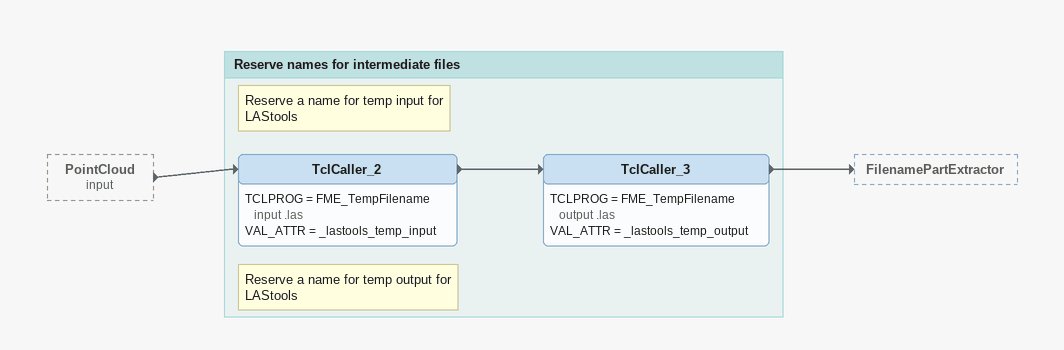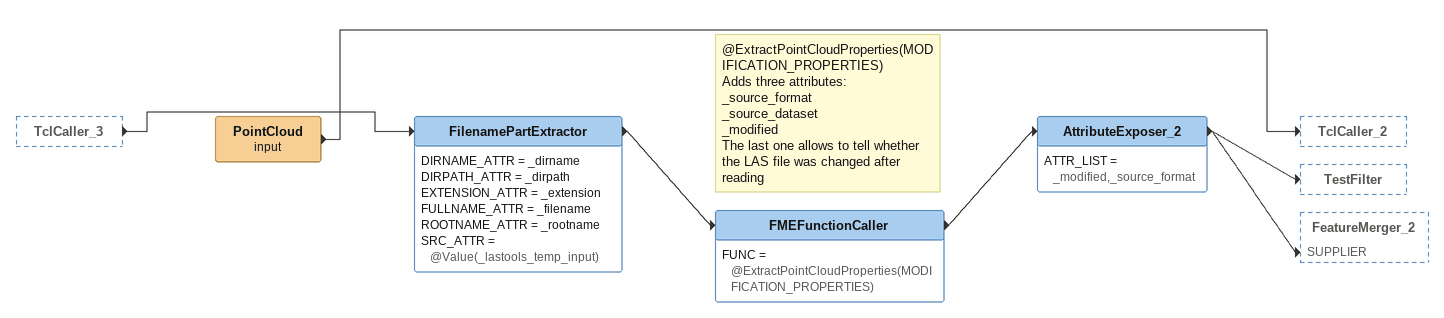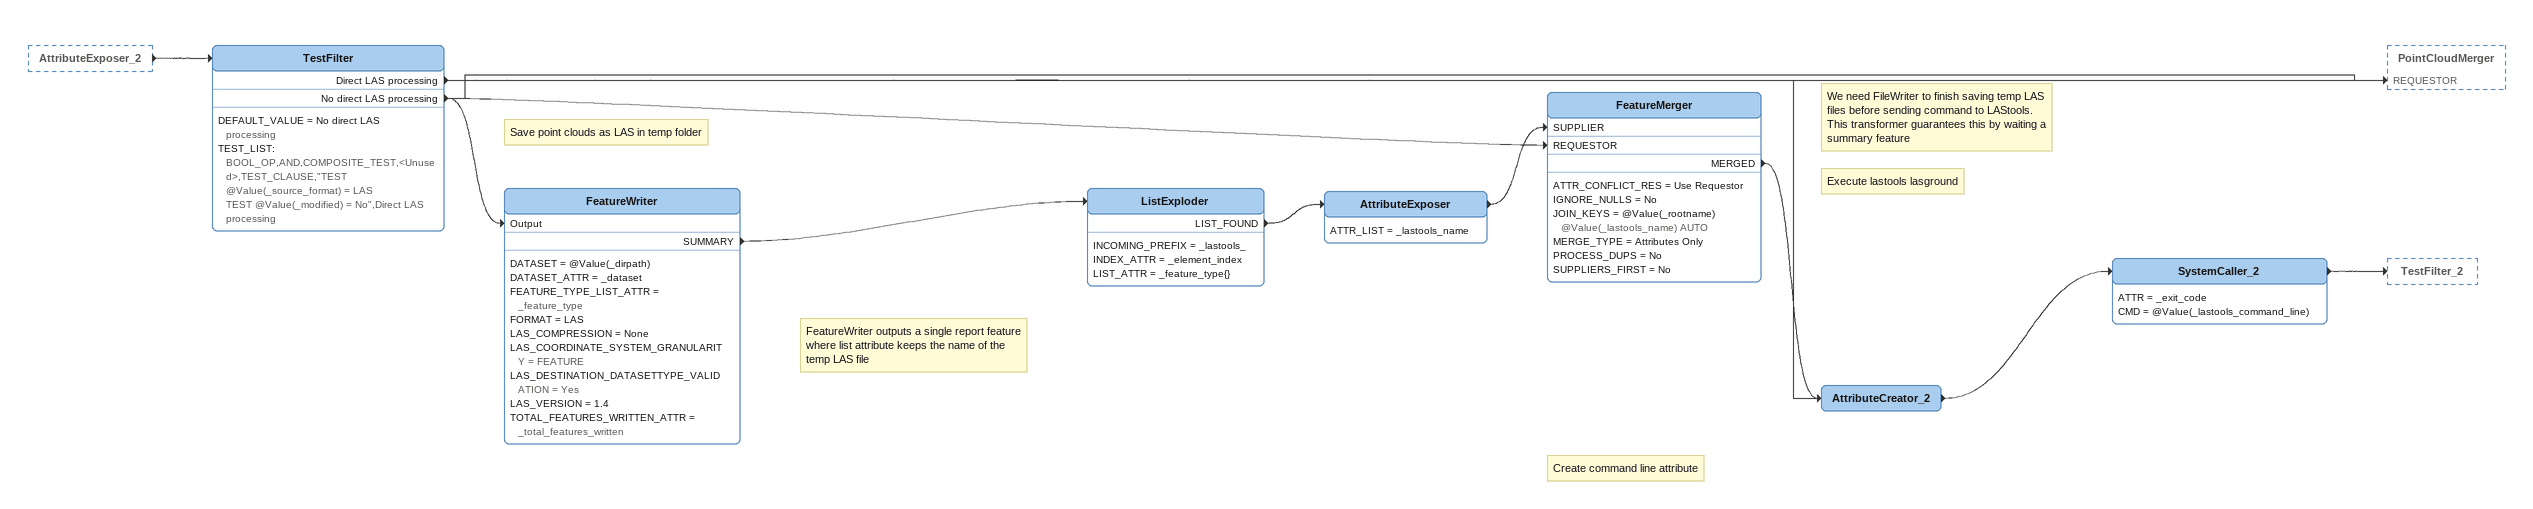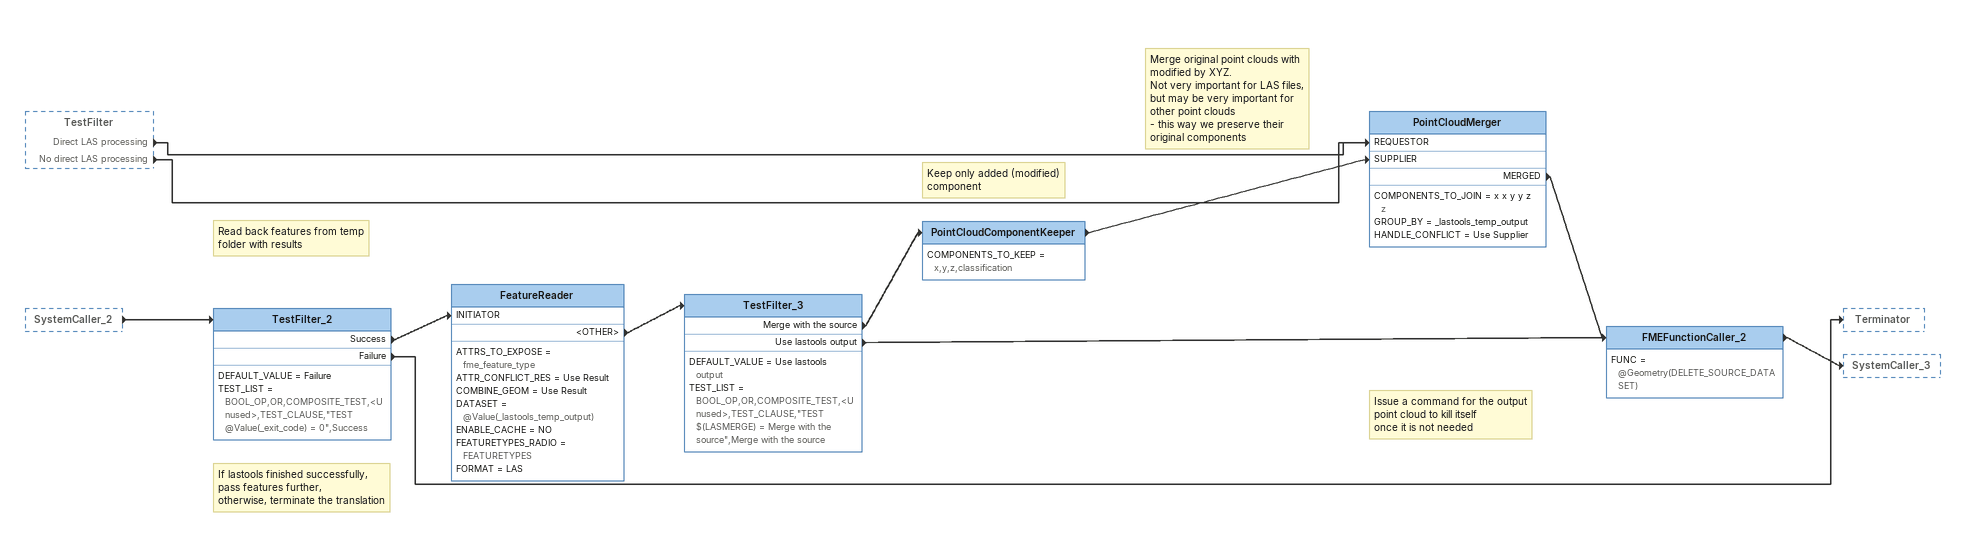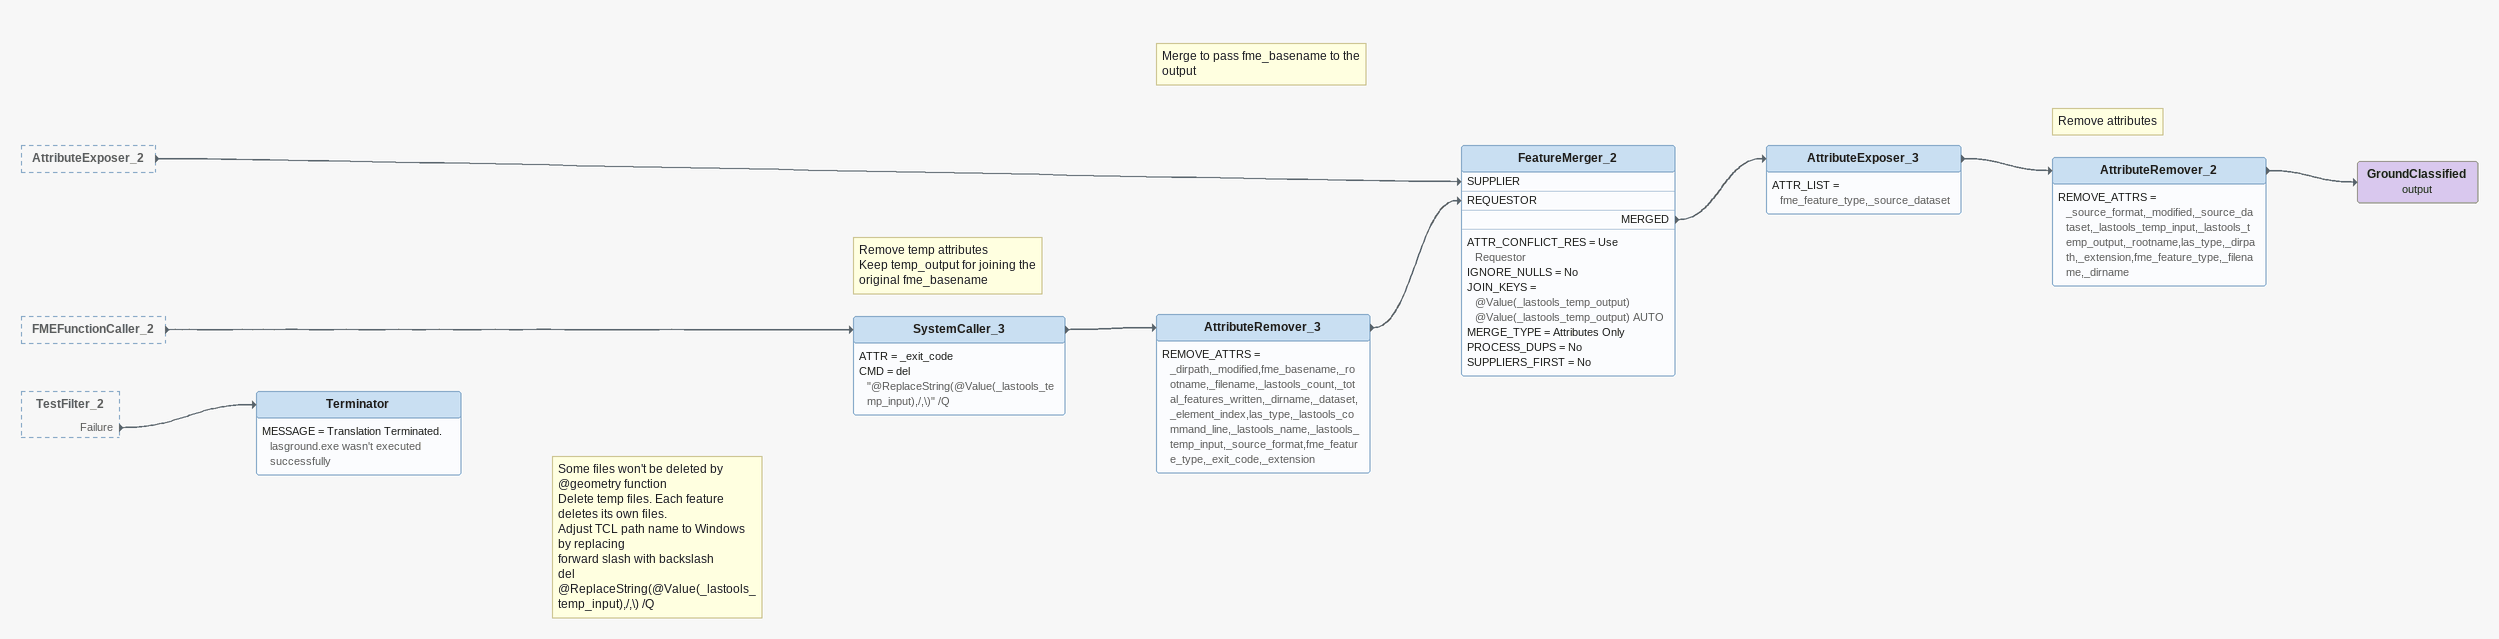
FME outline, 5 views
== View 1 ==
PointCloud (input) [outside]
    -> TclCaller_2

Bookmark: Reserve names for intermediate files
Note: Reserve a name for temp input for LAStools
TclCaller_2
    TCLPROG = FME_TempFilename input .las
    VAL_ATTR = _lastools_temp_input
    -> TclCaller_3
Note: Reserve a name for temp output for LAStools
TclCaller_3
    TCLPROG = FME_TempFilename output .las
    VAL_ATTR = _lastools_temp_output
    -> FilenamePartExtractor

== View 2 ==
TclCaller_3 [outside]
    -> FilenamePartExtractor
PointCloud (input)
    -> TclCaller_2
FilenamePartExtractor
    DIRNAME_ATTR = _dirname
    DIRPATH_ATTR = _dirpath
    EXTENSION_ATTR = _extension
    FULLNAME_ATTR = _filename
    ROOTNAME_ATTR = _rootname
    SRC_ATTR = @Value(_lastools_temp_input)
    -> FMEFunctionCaller
Note: @ExtractPointCloudProperties(MODIFICATION_PROPERTIES) / Adds three attributes: / _source_format / _source_dataset / _modified / The last one allows to tell whether the LAS file was changed after reading
FMEFunctionCaller
    FUNC = @ExtractPointCloudProperties(MODIFICATION_PROPERTIES)
    -> AttributeExposer_2
AttributeExposer_2
    ATTR_LIST = _modified,_source_format
    -> TestFilter
    -> FeatureMerger_2 [SUPPLIER]

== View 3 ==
AttributeExposer_2 [outside]
    -> TestFilter
TestFilter
    DEFAULT_VALUE = No direct LAS processing
    TEST_LIST:
      BOOL_OP,AND,COMPOSITE_TEST,<Unused>,TEST_CLAUSE,"TEST @Value(_source_format) = LAS
      TEST @Value(_modified) = No",Direct LAS processing
    Direct LAS processing -> AttributeCreator_2
    Direct LAS processing -> PointCloudMerger [REQUESTOR]
    No direct LAS processing -> FeatureWriter [Output]
    No direct LAS processing -> FeatureMerger [REQUESTOR]
    No direct LAS processing -> PointCloudMerger [REQUESTOR]
Note: Save point clouds as LAS in temp folder
FeatureWriter
    DATASET = @Value(_dirpath)
    DATASET_ATTR = _dataset
    FEATURE_TYPE_LIST_ATTR = _feature_type
    FORMAT = LAS
    LAS_COMPRESSION = None
    LAS_COORDINATE_SYSTEM_GRANULARITY = FEATURE
    LAS_DESTINATION_DATASETTYPE_VALIDATION = Yes
    LAS_VERSION = 1.4
    TOTAL_FEATURES_WRITTEN_ATTR = _total_features_written
    SUMMARY -> ListExploder
Note: FeatureWriter outputs a single report feature / where list attribute keeps the name of the temp LAS file
ListExploder
    INCOMING_PREFIX = _lastools_
    INDEX_ATTR = _element_index
    LIST_ATTR = _feature_type{}
    LIST_FOUND -> AttributeExposer
AttributeExposer
    ATTR_LIST = _lastools_name
    -> FeatureMerger [SUPPLIER]
Note: We need FileWriter to finish saving temp LAS files before sending command to LAStools. / This transformer guarantees this by waiting a summary feature
FeatureMerger
    ATTR_CONFLICT_RES = Use Requestor
    IGNORE_NULLS = No
    JOIN_KEYS = @Value(_rootname) @Value(_lastools_name) AUTO
    MERGE_TYPE = Attributes Only
    PROCESS_DUPS = No
    SUPPLIERS_FIRST = No
    MERGED -> AttributeCreator_2
Note: Create command line attribute
AttributeCreator_2
    -> SystemCaller_2
Note: Execute lastools lasground
SystemCaller_2
    ATTR = _exit_code
    CMD = @Value(_lastools_command_line)
    -> TestFilter_2

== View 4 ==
TestFilter [outside]
    Direct LAS processing -> PointCloudMerger [REQUESTOR]
    No direct LAS processing -> PointCloudMerger [REQUESTOR]
SystemCaller_2 [outside]
    -> TestFilter_2
Note: If lastools finished successfully, / pass features further, / otherwise, terminate the translation
TestFilter_2
    DEFAULT_VALUE = Failure
    TEST_LIST = BOOL_OP,OR,COMPOSITE_TEST,<Unused>,TEST_CLAUSE,"TEST @Value(_exit_code) = 0",Success
    Success -> FeatureReader [INITIATOR]
    Failure -> Terminator
Note: Read back features from temp folder with results
FeatureReader
    ATTRS_TO_EXPOSE = fme_feature_type
    ATTR_CONFLICT_RES = Use Result
    COMBINE_GEOM = Use Result
    DATASET = @Value(_lastools_temp_output)
    ENABLE_CACHE = NO
    FEATURETYPES_RADIO = FEATURETYPES
    FORMAT = LAS
    <OTHER> -> TestFilter_3
TestFilter_3
    DEFAULT_VALUE = Use lastools output
    TEST_LIST = BOOL_OP,OR,COMPOSITE_TEST,<Unused>,TEST_CLAUSE,"TEST $(LASMERGE) = Merge with the source",Merge with the source
    Merge with the source -> PointCloudComponentKeeper
    Use lastools output -> FMEFunctionCaller_2
Note: Keep only added (modified) component
PointCloudComponentKeeper
    COMPONENTS_TO_KEEP = x,y,z,classification
    -> PointCloudMerger [SUPPLIER]
Note: Merge original point clouds with modified by XYZ. / Not very important for LAS files, / but may be very important for other point clouds / - this way we preserve their original components
PointCloudMerger
    COMPONENTS_TO_JOIN = x x y y z z
    GROUP_BY = _lastools_temp_output
    HANDLE_CONFLICT = Use Supplier
    MERGED -> FMEFunctionCaller_2
Note: Issue a command for the output point cloud to kill itself / once it is not needed
FMEFunctionCaller_2
    FUNC = @Geometry(DELETE_SOURCE_DATASET)
    -> SystemCaller_3

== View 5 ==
AttributeExposer_2 [outside]
    -> FeatureMerger_2 [SUPPLIER]
FMEFunctionCaller_2 [outside]
    -> SystemCaller_3
TestFilter_2 [outside]
    Failure -> Terminator
Note: Some files won't be deleted by @geometry function / Delete temp files. Each feature deletes its own files. / Adjust TCL path name to Windows by replacing / forward slash with backslash / del @ReplaceString(@Value(_lastools_temp_input),/,\) /Q
SystemCaller_3
    ATTR = _exit_code
    CMD = del "@ReplaceString(@Value(_lastools_temp_input),/,\)" /Q
    -> AttributeRemover_3
Note: Remove temp attributes / Keep temp_output for joining the original fme_basename
AttributeRemover_3
    REMOVE_ATTRS = _dirpath,_modified,fme_basename,_rootname,_filename,_lastools_count,_total_features_written,_dirname,_dataset,_element_index,las_type,_lastools_command_line,_lastools_name,_lastools_temp_input,_source_format,fme_feature_type,_exit_code,_extension
    -> FeatureMerger_2 [REQUESTOR]
Note: Merge to pass fme_basename to the output
FeatureMerger_2
    ATTR_CONFLICT_RES = Use Requestor
    IGNORE_NULLS = No
    JOIN_KEYS = @Value(_lastools_temp_output) @Value(_lastools_temp_output) AUTO
    MERGE_TYPE = Attributes Only
    PROCESS_DUPS = No
    SUPPLIERS_FIRST = No
    MERGED -> AttributeExposer_3
AttributeExposer_3
    ATTR_LIST = fme_feature_type,_source_dataset
    -> AttributeRemover_2
Note: Remove attributes
AttributeRemover_2
    REMOVE_ATTRS = _source_format,_modified,_source_dataset,_lastools_temp_input,_lastools_temp_output,_rootname,las_type,_dirpath,_extension,fme_feature_type,_filename,_dirname
    -> GroundClassified (output)
GroundClassified (output)
Terminator
    MESSAGE = Translation Terminated. lasground.exe wasn't executed successfully
